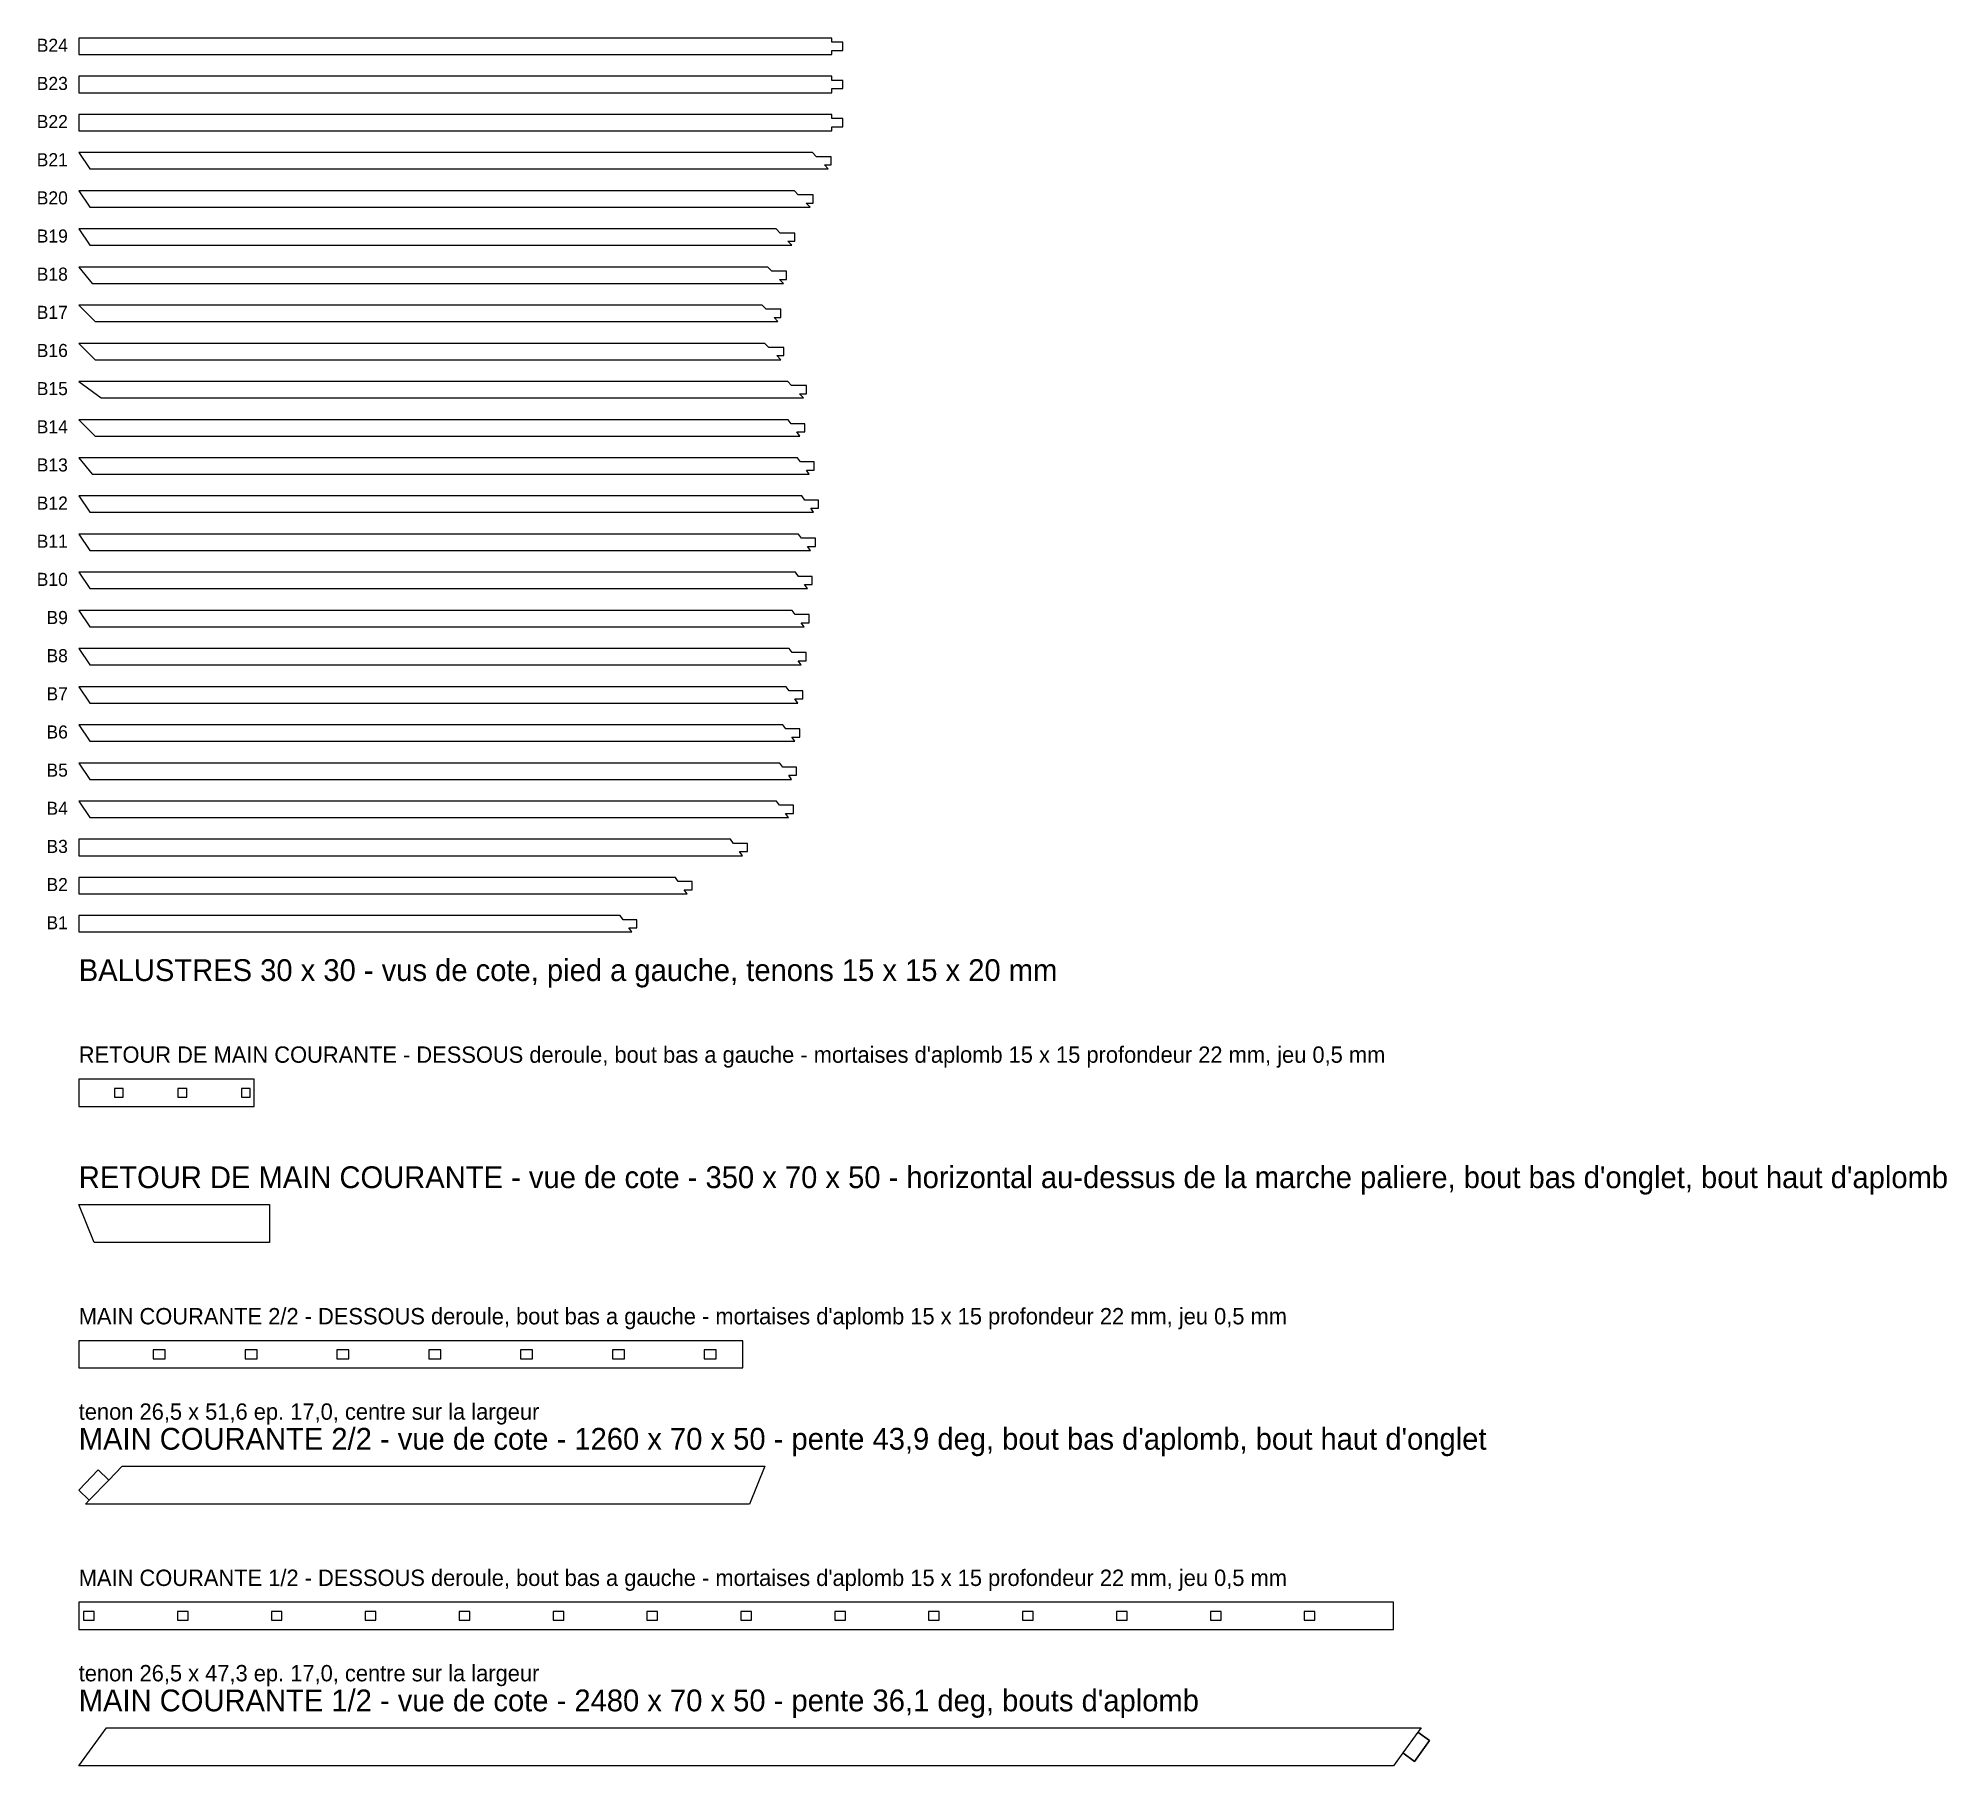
# Model space of a CAD drawing. Header units: millimetres. Extents: x -74 to 3428, y 0 to 3170.
import ezdxf
from ezdxf.enums import TextEntityAlignment as Align

# ---------------------------------------------------------------- set-up
doc = ezdxf.new("R2010")
doc.units = ezdxf.units.MM
for name, color, linetype in [('DECOUPE', 7, 'CONTINUOUS'), ('MORTAISE', 2, 'CONTINUOUS'), ('TENON', 6, 'CONTINUOUS'), ('TEXTE', 3, 'CONTINUOUS')]:
    doc.layers.add(name, color=color, linetype=linetype)

msp = doc.modelspace()

# ---------------------------------------------------------------- linework, layer by layer
at = {"layer": 'DECOUPE'}
for points in [[(0, 3170), (0, 3140), (1382.112, 3140), (1382.112, 3147.5), (1402.112, 3147.5), (1402.112, 3162.5), (1382.112, 3162.5), (1382.112, 3170)], [(0, 3100), (0, 3070), (1382.112, 3070), (1382.112, 3077.5), (1402.112, 3077.5), (1402.112, 3092.5), (1382.112, 3092.5), (1382.112, 3100)], [(0, 3030), (0, 3000), (1382.112, 3000), (1382.112, 3007.5), (1402.112, 3007.5), (1402.112, 3022.5), (1382.112, 3022.5), (1382.112, 3030)], [(0, 2960), (20.613, 2930), (1375.569, 2930), (1368.351, 2937.5), (1381.132, 2937.5), (1381.132, 2952.5), (1353.914, 2952.5), (1346.695, 2960)], [(0, 2890), (20.613, 2860), (1342.13, 2860), (1334.912, 2867.5), (1347.693, 2867.5), (1347.693, 2882.5), (1320.475, 2882.5), (1313.256, 2890)], [(0, 2820), (20.613, 2790), (1308.691, 2790), (1301.473, 2797.5), (1314.254, 2797.5), (1314.254, 2812.5), (1287.036, 2812.5), (1279.817, 2820)], [(0, 2750), (24.753, 2720), (1293.512, 2720), (1286.293, 2727.5), (1299.075, 2727.5), (1299.075, 2742.5), (1271.856, 2742.5), (1264.637, 2750)], [(0, 2680), (30.111, 2650), (1283.186, 2650), (1275.968, 2657.5), (1288.749, 2657.5), (1288.749, 2672.5), (1261.531, 2672.5), (1254.312, 2680)], [(0, 2610), (30.111, 2580), (1288.193, 2580), (1280.975, 2587.5), (1293.756, 2587.5), (1293.756, 2602.5), (1266.538, 2602.5), (1259.319, 2610)], [(0, 2540), (41.245, 2510), (1329.984, 2510), (1322.765, 2517.5), (1335.547, 2517.5), (1335.547, 2532.5), (1308.328, 2532.5), (1301.11, 2540)], [(0, 2470), (30.111, 2440), (1323.58, 2440), (1318.116, 2447.5), (1332.652, 2447.5), (1332.652, 2462.5), (1307.188, 2462.5), (1301.724, 2470)], [(0, 2400), (24.753, 2370), (1340.735, 2370), (1335.272, 2377.5), (1349.808, 2377.5), (1349.808, 2392.5), (1324.344, 2392.5), (1318.88, 2400)], [(0, 2330), (20.613, 2300), (1348.711, 2300), (1343.247, 2307.5), (1357.784, 2307.5), (1357.784, 2322.5), (1332.32, 2322.5), (1326.856, 2330)], [(0, 2260), (20.613, 2230), (1342.942, 2230), (1337.478, 2237.5), (1352.014, 2237.5), (1352.014, 2252.5), (1326.55, 2252.5), (1321.087, 2260)], [(0, 2190), (20.613, 2160), (1337.173, 2160), (1331.709, 2167.5), (1346.245, 2167.5), (1346.245, 2182.5), (1320.781, 2182.5), (1315.317, 2190)], [(0, 2120), (20.613, 2090), (1331.404, 2090), (1325.94, 2097.5), (1340.476, 2097.5), (1340.476, 2112.5), (1315.012, 2112.5), (1309.548, 2120)], [(0, 2050), (20.613, 2020), (1325.634, 2020), (1320.17, 2027.5), (1334.707, 2027.5), (1334.707, 2042.5), (1309.243, 2042.5), (1303.779, 2050)], [(0, 1980), (20.613, 1950), (1319.865, 1950), (1314.401, 1957.5), (1328.937, 1957.5), (1328.937, 1972.5), (1303.473, 1972.5), (1298.009, 1980)], [(0, 1910), (20.613, 1880), (1314.096, 1880), (1308.632, 1887.5), (1323.168, 1887.5), (1323.168, 1902.5), (1297.704, 1902.5), (1292.24, 1910)], [(0, 1840), (20.613, 1810), (1308.326, 1810), (1302.863, 1817.5), (1317.399, 1817.5), (1317.399, 1832.5), (1291.935, 1832.5), (1286.471, 1840)], [(0, 1770), (20.613, 1740), (1302.557, 1740), (1297.093, 1747.5), (1311.629, 1747.5), (1311.629, 1762.5), (1286.166, 1762.5), (1280.702, 1770)], [(0, 1700), (0, 1670), (1218.194, 1670), (1212.73, 1677.5), (1227.267, 1677.5), (1227.267, 1692.5), (1201.803, 1692.5), (1196.339, 1700)], [(0, 1630), (0, 1600), (1116.722, 1600), (1111.258, 1607.5), (1125.794, 1607.5), (1125.794, 1622.5), (1100.33, 1622.5), (1094.866, 1630)], [(0, 1560), (0, 1530), (1015.249, 1530), (1009.785, 1537.5), (1024.322, 1537.5), (1024.322, 1552.5), (998.858, 1552.5), (993.394, 1560)], [(0, 1210), (321.786, 1210), (321.786, 1260), (0, 1260)], [(0, 1030), (350, 1030), (350, 960), (28.214, 960)], [(0, 730), (1218.905, 730), (1218.905, 780), (0, 780)], [(79.532, 550), (1259.278, 550), (1231.063, 480), (12.158, 480), (19.093, 487.205), (0, 505.582), (35.817, 542.795), (54.91, 524.418)], [(0, 250), (2412.602, 250), (2412.602, 300), (0, 300)], [(50.996, 70), (2463.598, 70), (2457.71, 61.917), (2479.128, 46.313), (2451.277, 8.083), (2429.858, 23.687), (2412.602, 0), (0, 0)]]:
    msp.add_lwpolyline(points, close=True, dxfattribs=at)
at = {"layer": 'MORTAISE'}
for points in [[(65.453, 1227), (81.453, 1227), (81.453, 1243), (65.453, 1243)], [(182.119, 1227), (198.119, 1227), (198.119, 1243), (182.119, 1243)], [(298.786, 1227), (314.786, 1227), (314.786, 1243), (298.786, 1243)], [(136.807, 747), (158.626, 747), (158.626, 763), (136.807, 763)], [(305.342, 747), (327.161, 747), (327.161, 763), (305.342, 763)], [(473.877, 747), (495.696, 747), (495.696, 763), (473.877, 763)], [(642.412, 747), (664.231, 747), (664.231, 763), (642.412, 763)], [(810.947, 747), (832.766, 747), (832.766, 763), (810.947, 763)], [(979.482, 747), (1001.301, 747), (1001.301, 763), (979.482, 763)], [(1148.017, 747), (1169.836, 747), (1169.836, 763), (1148.017, 763)], [(8.779, 267), (28.338, 267), (28.338, 283), (8.779, 283)], [(181.108, 267), (200.666, 267), (200.666, 283), (181.108, 283)], [(353.437, 267), (372.995, 267), (372.995, 283), (353.437, 283)], [(525.765, 267), (545.324, 267), (545.324, 283), (525.765, 283)], [(698.094, 267), (717.652, 267), (717.652, 283), (698.094, 283)], [(870.423, 267), (889.981, 267), (889.981, 283), (870.423, 283)], [(1042.751, 267), (1062.31, 267), (1062.31, 283), (1042.751, 283)], [(1215.08, 267), (1234.639, 267), (1234.639, 283), (1215.08, 283)], [(1387.409, 267), (1406.967, 267), (1406.967, 283), (1387.409, 283)], [(1559.737, 267), (1579.296, 267), (1579.296, 283), (1559.737, 283)], [(1732.066, 267), (1751.625, 267), (1751.625, 283), (1732.066, 283)], [(1904.395, 267), (1923.953, 267), (1923.953, 283), (1904.395, 283)], [(2076.723, 267), (2096.282, 267), (2096.282, 283), (2076.723, 283)], [(2249.052, 267), (2268.611, 267), (2268.611, 283), (2249.052, 283)]]:
    msp.add_lwpolyline(points, close=True, dxfattribs=at)
at = {"layer": 'TENON'}
for points in [[(0, 505.582), (19.093, 487.205), (54.91, 524.418), (35.817, 542.795)], [(2429.858, 23.687), (2451.277, 8.083), (2479.128, 46.313), (2457.71, 61.917)]]:
    msp.add_lwpolyline(points, close=True, dxfattribs=at)

# ---------------------------------------------------------------- texts
at = {"layer": 'TEXTE'}
for s, p in [('B24', (-20, 3145)), ('B23', (-20, 3075)), ('B22', (-20, 3005)), ('B21', (-20, 2935)), ('B20', (-20, 2865)), ('B19', (-20, 2795)), ('B18', (-20, 2725)), ('B17', (-20, 2655)), ('B16', (-20, 2585)), ('B15', (-20, 2515)), ('B14', (-20, 2445)), ('B13', (-20, 2375)), ('B12', (-20, 2305)), ('B11', (-20, 2235)), ('B10', (-20, 2165)), ('B9', (-20, 2095)), ('B8', (-20, 2025)), ('B7', (-20, 1955)), ('B6', (-20, 1885)), ('B5', (-20, 1815)), ('B4', (-20, 1745)), ('B3', (-20, 1675)), ('B2', (-20, 1605)), ('B1', (-20, 1535))]:
    msp.add_text(s, height=24, dxfattribs=at).set_placement(p, align=Align.RIGHT)
for s, height, p in [('BALUSTRES 30 x 30 - vus de cote, pied a gauche, tenons 15 x 15 x 20 mm', 40, (0, 1440)), ("RETOUR DE MAIN COURANTE - DESSOUS deroule, bout bas a gauche - mortaises d'aplomb 15 x 15 profondeur 22 mm, jeu 0,5 mm", 30, (0, 1290)), ("RETOUR DE MAIN COURANTE - vue de cote - 350 x 70 x 50 - horizontal au-dessus de la marche paliere, bout bas d'onglet, bout haut d'aplomb", 40, (0, 1060)), ("MAIN COURANTE 2/2 - DESSOUS deroule, bout bas a gauche - mortaises d'aplomb 15 x 15 profondeur 22 mm, jeu 0,5 mm", 30, (0, 810)), ('tenon 26,5 x 51,6 ep. 17,0, centre sur la largeur', 30, (0, 635)), ("MAIN COURANTE 2/2 - vue de cote - 1260 x 70 x 50 - pente 43,9 deg, bout bas d'aplomb, bout haut d'onglet", 40, (0, 580)), ("MAIN COURANTE 1/2 - DESSOUS deroule, bout bas a gauche - mortaises d'aplomb 15 x 15 profondeur 22 mm, jeu 0,5 mm", 30, (0, 330)), ('tenon 26,5 x 47,3 ep. 17,0, centre sur la largeur', 30, (0, 155)), ("MAIN COURANTE 1/2 - vue de cote - 2480 x 70 x 50 - pente 36,1 deg, bouts d'aplomb", 40, (0, 100))]:
    msp.add_text(s, height=height, dxfattribs=at).set_placement(p)

doc.saveas('drawing.dxf')
